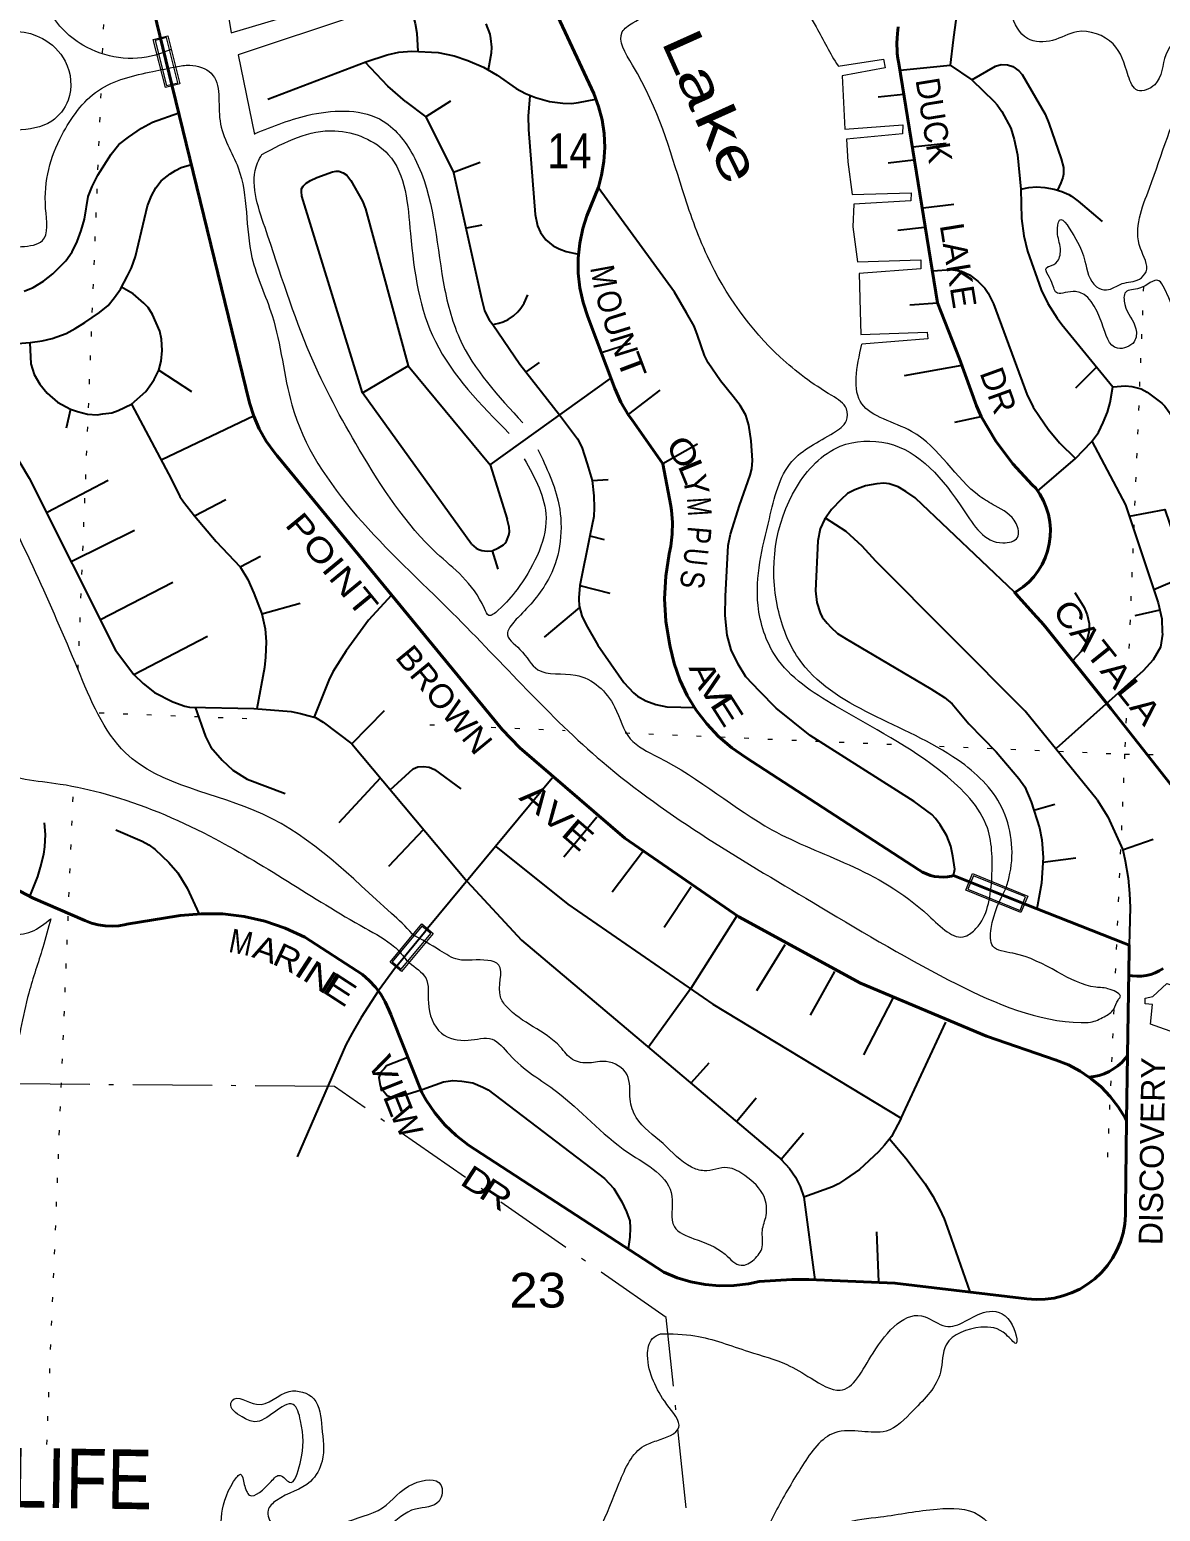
# Model space of a CAD drawing. Header units: feet. Extents: x -820980 to -751810, y -353855 to -168743.
# Drawn here: x -790833 to -785138, y -189995 to -182533 of the extents above; entities that cross this region are included whole.
import ezdxf
from ezdxf.enums import TextEntityAlignment as Align

# ---------------------------------------------------------------- set-up
doc = ezdxf.new("R2010")
doc.units = ezdxf.units.FT
doc.header["$LTSCALE"] = 80
doc.linetypes.add('DOT_DASHED', pattern=[7.7, 5, -1.2, 0.3, -1.2])
doc.linetypes.add('DOTTED', pattern=[1.5, 0.3, -1.2])
for name, color, linetype, lineweight in [('26', 7, 'Continuous', 40), ('29', 7, 'Continuous', 25), ('31', 7, 'Continuous', 13), ('39', 7, 'Continuous', 13), ('44', 7, 'DOT_DASHED', 13), ('61', 7, 'Continuous', 13), ('7', 7, 'DOTTED', 13)]:
    doc.layers.add(name, color=color, linetype=linetype, lineweight=lineweight)
doc.layers.add('27', color=7, linetype='Continuous')
doc.layers.add('41', color=7, linetype='Continuous')

msp = doc.modelspace()

# ---------------------------------------------------------------- linework, layer by layer
at = {"layer": '26'}
for p, q in [((-785307.4, -188026.14), (-785302.54, -187696.91)), ((-785306.19, -188028.39), (-785307.4, -188026.14))]:
    msp.add_line(p, q, dxfattribs=at)
for points in [[(-785818.93, -186936.21), (-786179.56, -186793.17), (-786189.19, -186795.64), (-786210.41, -186799.39), (-786231.91, -186800.9), (-786253.44, -186800.16), (-786274.78, -186797.17), (-786295.69, -186791.96), (-786315.94, -186784.6), (-786335.31, -186775.16), (-786353.59, -186763.75), (-787224.98, -186198.78), (-787296.56, -186149.34), (-787362.58, -186092.7), (-787422.32, -186029.46), (-787475.12, -185960.33), (-787520.41, -185886.06), (-787557.68, -185807.46), (-787586.54, -185725.39), (-787606.66, -185640.76), (-787609.47, -185624.47), (-787627.83, -185512.28), (-787634.37, -185398.79), (-787629.01, -185285.23), (-787611.8, -185172.86), (-787603.14, -185134.55), (-787595.71, -185074.52), (-787594.6, -185014.05), (-787599.81, -184953.79), (-787603.57, -184930.37), (-787643.04, -184719.8), (-787799.74, -184497.14), (-787815.78, -184474.1), (-787854.4, -184409.13), (-787886.02, -184340.48), (-788021.88, -183979.57), (-788045.42, -183907.83), (-788061.33, -183834.03), (-788069.44, -183758.97), (-788069.66, -183683.47), (-788061.98, -183608.36), (-788046.5, -183534.46), (-788026.46, -183470.85), (-787967.88, -183326.07), (-787951.7, -183266.19), (-787940.17, -183197.02), (-787935.93, -183127.02), (-787939.03, -183056.96), (-787949.44, -182987.61), (-787967.03, -182919.73), (-787991.63, -182854.06), (-788534.83, -181689.21)], [(-790114.18, -182817.43), (-790332.94, -181919.98)], [(-784973.33, -186475.69), (-785387.56, -185951.3), (-785718.5, -185539.41), (-785738.51, -185514.51), (-785761.24, -185489.41), (-785852.08, -185389.11), (-785871.24, -185367.95), (-785849.72, -185354.23), (-785828.94, -185339.82), (-785800.82, -185315.6), (-785775.39, -185288.57), (-785752.93, -185259.03), (-785733.68, -185227.31), (-785717.85, -185193.74), (-785705.61, -185158.71), (-785697.1, -185122.59), (-785692.41, -185085.78), (-785691.6, -185048.68), (-785694.67, -185011.69), (-785701.59, -184975.23), (-785712.29, -184939.7), (-785726.63, -184905.48), (-785744.48, -184872.94), (-785765.63, -184842.45), (-785783.55, -184825.25), (-785880.73, -184719.79), (-785966.35, -184604.76), (-786039.47, -184481.41), (-786063.17, -184428.2), (-786148.63, -184191.49), (-786260.5, -183909.5), (-786455.67, -182703.59), (-786459.76, -182678.36), (-786462.67, -182653.59), (-786464.13, -182641.16), (-786464.59, -182603.47), (-786464.47, -182601.98), (-786462.49, -182576.34), (-786460.99, -182551.98), (-786458.93, -182518.53)], [(-785497.99, -187807.45), (-785542.21, -187777.69), (-785600.75, -187746.62), (-785662.23, -187721.84), (-786012.77, -187601.08), (-786648.62, -187335.22), (-787260.97, -187000.62), (-787834.99, -186603.84), (-788364.39, -186149.24), (-788452.92, -186057.17), (-789585.74, -184679.5), (-789599.88, -184662.39), (-789640.98, -184605.07), (-789675.86, -184543.76), (-789704.14, -184479.14), (-789725.51, -184411.93), (-790114.18, -182817.43)], [(-785307.4, -188026.14), (-785313.92, -188468.1), (-785313.57, -188502.37), (-785317.29, -188548.07), (-785325.77, -188593.12), (-785338.91, -188637.04), (-785356.57, -188679.34), (-785378.56, -188719.57), (-785404.63, -188757.28), (-785434.5, -188792.06), (-785467.84, -188823.52), (-785504.28, -188851.33), (-785543.44, -188875.17), (-785584.87, -188894.79), (-785628.13, -188909.98), (-785672.73, -188920.56), (-785718.2, -188926.42), (-785764.03, -188927.49), (-785809.72, -188923.77), (-786474.28, -188844.97), (-786907.68, -188827.31), (-786993.03, -188826.25), (-787159.07, -188837.36), (-787212.89, -188849.09), (-787285.18, -188858.01), (-787358, -188859.32), (-787430.57, -188853.01), (-787502.07, -188839.16), (-787571.74, -188817.9), (-787638.8, -188789.48), (-788622.49, -188149.73), (-788684.5, -188101.96), (-788741.17, -188047.97), (-788791.89, -187988.35), (-788836.11, -187923.76), (-788858.17, -187885.05), (-789003.65, -187518.36), (-789013.74, -187492.93), (-789022.92, -187468.36), (-789041.31, -187428.82), (-789064.43, -187390.27), (-789091.45, -187354.35), (-789122.07, -187321.46), (-789155.96, -187291.94), (-789447.1, -187102.64), (-789545.11, -187057.45), (-789647.31, -187022.75), (-789752.58, -186998.93), (-789859.76, -186986.24), (-789967.68, -186984.83), (-790075.16, -186994.7), (-790084.31, -186996.07), (-790342.89, -187038.45), (-790348.13, -187039.65), (-790382.68, -187045.39), (-790417.64, -187047.49), (-790452.62, -187045.93), (-790487.25, -187040.71), (-790521.15, -187031.91), (-790553.94, -187019.61), (-790815.19, -186906.39), (-791337.44, -186633.2)], [(-785302.54, -187696.91), (-785294.75, -187168.7), (-785294.39, -187144.26), (-785320.79, -187133.78), (-785818.93, -186936.21)], [(-785291.09, -187296.3), (-785279.55, -187298.17), (-785256.1, -187300.09), (-785232.59, -187299.55), (-785209.25, -187296.56), (-785186.36, -187291.14), (-785164.16, -187283.36), (-785142.9, -187273.3), (-785122.8, -187261.07)], [(-785497.99, -187807.45), (-785472.09, -187804.64), (-785470.9, -187804.51), (-785445.15, -187798.96), (-785420.12, -187790.74), (-785396.09, -187779.95), (-785373.31, -187766.71), (-785352.05, -187751.16), (-785332.52, -187733.48), (-785314.96, -187713.85), (-785302.54, -187696.91), (-785301.53, -187695.53)], [(-785307.4, -188026.14), (-785314.31, -188013.29), (-785349.48, -187957.11), (-785390.33, -187904.91), (-785436.41, -187857.27), (-785487.22, -187814.7), (-785497.99, -187807.45)]]:
    msp.add_lwpolyline(points, dxfattribs=at)
at = {"layer": '29'}
for p, q in [((-789632.55, -182882.72), (-789139.85, -182696.02)), ((-786558.74, -182871.76), (-786431.85, -182857.49)), ((-788712.96, -182893.82), (-788836.43, -182971.6)), ((-786216.07, -183106.25), (-786384.31, -183124.58)), ((-788564.27, -183202.42), (-788698.4, -183252.58)), ((-786509.02, -183203.69), (-786380.79, -183189.15)), ((-789156.17, -184361.96), (-789461.06, -183372.48)), ((-786177.76, -183413.37), (-786332.83, -183431.81)), ((-785541.7, -183404.96), (-785431.42, -183498.56)), ((-788555.76, -183517.65), (-788631.89, -183533.66)), ((-786459.6, -183543.66), (-786325.63, -183527.25)), ((-786288.52, -183747.43), (-786286.38, -183747.33)), ((-786398.99, -183918.78), (-786260.5, -183909.5)), ((-787806.94, -184113.84), (-787952.27, -184161.45)), ((-788266.07, -184210.01), (-788330.22, -184255.1)), ((-790181.97, -184248.53), (-790017.66, -184355.1)), ((-789156.17, -184361.96), (-788926.04, -184225.89)), ((-788513.02, -184724.69), (-787907.97, -184289.13)), ((-786427, -184275.4), (-786136.09, -184222.85)), ((-785460.69, -184234.01), (-785565.63, -184338.61)), ((-788606.41, -185124.55), (-789156.17, -184361.96)), ((-787659.15, -184348.91), (-787816.38, -184469.66)), ((-790626.9, -184444.19), (-790649.39, -184540.17)), ((-790319.54, -184418.39), (-790118.49, -184797.85)), ((-790170.32, -184700.03), (-789702.66, -184476.45)), ((-786172.75, -184510.53), (-786039.47, -184481.41)), ((-787468.51, -184619.84), (-787643.04, -184719.8)), ((-790745.12, -184962.37), (-790437.75, -184801.11)), ((-787999.09, -184803.12), (-787919.18, -184797.76)), ((-790002.5, -184980.65), (-789845.39, -184899)), ((-790620.45, -185209.63), (-790305.25, -185054.44)), ((-788011.22, -185082.34), (-787938.67, -185100.88)), ((-789772.51, -185238.66), (-789669.34, -185184.91)), ((-788503.46, -185157.39), (-788474.6, -185249.38)), ((-790478.95, -185504.59), (-790112.12, -185316.07)), ((-788062.36, -185332.93), (-787910.74, -185371.61)), ((-789662.89, -185475.17), (-789469.45, -185421.42)), ((-788063.72, -185442.93), (-788240.5, -185592.4)), ((-785140.64, -185456.21), (-785265.48, -185485.08)), ((-790307.72, -185780.49), (-789937.72, -185587.72)), ((-785224.06, -185762.48), (-785662.56, -186152.3)), ((-789210.44, -186129.88), (-789045.92, -185961.99)), ((-789066.45, -186301.69), (-789275.99, -186526.58)), ((-788201.54, -186302.67), (-788828.81, -187058.89)), ((-785669.02, -186435.55), (-785775.05, -186465.87)), ((-787976.65, -186499.64), (-788141.8, -186700.98)), ((-788848.91, -186561.26), (-789024.51, -186748.04)), ((-787746.66, -186675.95), (-787899.38, -186877.29)), ((-785173.49, -186611.51), (-785328.66, -186664.73)), ((-785562.71, -186705.26), (-785729.57, -186727.71)), ((-787501.63, -186850.11), (-787636.9, -187054.38)), ((-788989.48, -187255.24), (-788828.81, -187058.89)), ((-788355.09, -187117.86), (-787042.89, -188226.38)), ((-787028.75, -187142.52), (-787171.7, -187373.66)), ((-786779.42, -187275.83), (-786900.87, -187496.21)), ((-786485.28, -187410.44), (-786632.19, -187696.18)), ((-787391.85, -187440.38), (-786443.98, -188015.22)), ((-786443.98, -188015.22), (-786218.67, -187531.34)), ((-787411.62, -187737.16), (-787500.56, -187835.93)), ((-787173.22, -187913.32), (-787270.57, -188031.59)), ((-786934.81, -188089.49), (-787047.03, -188222.95)), ((-786933.83, -188412.36), (-786878.31, -188828.21)), ((-786567.92, -188586.52), (-786558.04, -188838.96))]:
    msp.add_line(p, q, dxfattribs=at)
for points in [[(-786440.07, -181493.3), (-786362, -181691.83), (-786266.45, -181900.22), (-786237.78, -181976.69), (-786205.29, -182089.49), (-786191.92, -182150.67), (-786178.54, -182246.26), (-786165.16, -182427.89), (-786166.12, -182472.81), (-786180.45, -182584.66), (-786197.17, -182712.56)], [(-788949.23, -182330.6), (-788909.36, -182435.54), (-788890.25, -182502.45), (-788882.6, -182550.25), (-788876.79, -182643.35)], [(-788534.69, -182503.15), (-788515.69, -182555.98), (-788511.87, -182577.01), (-788506.14, -182620.99), (-788508.05, -182651.58), (-788523.66, -182735.5)], [(-789139.85, -182696.02), (-789031.66, -182659.22), (-788972.42, -182645.84), (-788907.45, -182642.02), (-788775.59, -182647.75), (-788695.33, -182664.96), (-788626.53, -182687.9), (-788546.27, -182722.31), (-788477.47, -182762.46), (-788381.92, -182829.38), (-788336.06, -182854.23), (-788284.46, -182875.26), (-788213.76, -182894.38), (-788146.87, -182903.94), (-788102.92, -182905.85), (-788068.52, -182900.11), (-787980.62, -182882.91)], [(-788939.74, -182894.47), (-789028.3, -182818.37), (-789143.57, -182697.28)], [(-786448.28, -182736.57), (-786197.17, -182712.56), (-786087.81, -182785.59)], [(-786087.81, -182785.59), (-785968.33, -182716.57), (-785939.66, -182708.93), (-785907.18, -182710.84), (-785880.42, -182718.49), (-785849.85, -182741.43), (-785834.56, -182758.64), (-785717.99, -182959.38), (-785698.88, -183003.35), (-785637.73, -183183.06), (-785626.26, -183227.04), (-785624.83, -183242.8), (-785626.26, -183261.45), (-785629.61, -183278.17), (-785639.64, -183305.42), (-785656.58, -183341.19)], [(-786087.81, -182785.59), (-785975.5, -182895.81), (-785959.26, -182912.06), (-785936.33, -182944.57), (-785891.42, -183029.64), (-785873.26, -183086.04), (-785857.02, -183163.47), (-785840.94, -183335.88), (-785837.91, -183484.66), (-785825.49, -183571.65), (-785807.33, -183649.07), (-785738.54, -183844.08), (-785704.14, -183912.92), (-785658.28, -183985.56), (-785633.43, -184018.07), (-785376.88, -184331.04)], [(-788313.34, -182867.45), (-788322.19, -182966.54), (-788320.28, -183035.36), (-788285.88, -183463.61), (-788274.42, -183520.97), (-788259.13, -183555.38), (-788232.38, -183591.71), (-788196.07, -183622.3), (-788165.49, -183637.59), (-788131.09, -183650.98), (-788067.71, -183664.43)], [(-790860.44, -183850.26), (-790814.57, -183831.14), (-790762.98, -183800.56), (-790715.2, -183762.32), (-790650.23, -183697.32), (-790617.74, -183651.43), (-790592.9, -183599.81), (-790573.79, -183544.37), (-790556.59, -183487.01), (-790537.48, -183374.21), (-790518.37, -183322.59), (-790489.7, -183265.24), (-790422.82, -183160.09), (-790382.69, -183112.29), (-790334.91, -183074.06), (-790269.94, -183030.08), (-790214.52, -182999.49), (-790081.22, -182952.64)], [(-788939.74, -182894.47), (-788836.43, -182971.6), (-788698.4, -183252.58), (-788556.34, -183887.33)], [(-791175.98, -184146.91), (-791063.96, -184126.52), (-790830.82, -184109.32), (-790769.67, -184099.76), (-790719.98, -184088.28), (-790649.27, -184063.43), (-790602.93, -184038.1), (-790555.15, -184008.47), (-790481.11, -183958.28), (-790437.15, -183921.95), (-790405.14, -183882.28), (-790375.52, -183839.27), (-790339.69, -183772.83), (-790320.1, -183732.21), (-790299.56, -183675.33), (-790238.41, -183421.05), (-790219.77, -183369.91), (-790196.37, -183329.28), (-790170.09, -183295.34), (-790125.66, -183258.55), (-790097.47, -183241.81), (-790070.24, -183227.96), (-790017.89, -183212.44)], [(-789461.06, -183372.48), (-789463.03, -183348.91), (-789463.03, -183334.57), (-789455.87, -183320.71), (-789440.1, -183305.89), (-789417.65, -183292.03), (-789386.59, -183278.17), (-789306.81, -183249.97), (-789289.13, -183245.67), (-789275.75, -183246.63), (-789253.3, -183253.79), (-789235.62, -183265.74), (-789215.08, -183292.03), (-789156.32, -183397.66), (-789141.88, -183435.31)], [(-785840.94, -183335.88), (-785799.69, -183328.84), (-785761.94, -183324.54), (-785719.42, -183327.88), (-785672.12, -183336.01), (-785633.43, -183348.91), (-785599.51, -183362.78), (-785585.66, -183371.85), (-785551.73, -183397.19), (-785431.42, -183498.56)], [(-787289.37, -184380.8), (-787352.36, -184301.96), (-787415.42, -184210.19), (-787434.53, -184173.87), (-787468.93, -184072.54), (-787486.13, -184026.66), (-787524.35, -183959.74), (-787585.5, -183854.59), (-787968.61, -183328.78)], [(-789141.88, -183435.31), (-788926.04, -184225.89), (-788513.02, -184724.69), (-788427.67, -184997.49)], [(-786282.8, -183748.56), (-786192.4, -183741.8), (-786138.89, -183749.45), (-786098.76, -183768.57), (-786056.72, -183799.16), (-786022.32, -183835.48), (-786005.12, -183860.33), (-785978.36, -183913.87), (-785810.2, -184368.88), (-785777.71, -184433.89), (-785747.14, -184481.68), (-785703.18, -184544.77), (-785645.85, -184613.6), (-785565.59, -184691.99)], [(-790831.09, -184110.93), (-790826.52, -184215.89), (-790809.32, -184269.43), (-790780.65, -184319.13), (-790744.34, -184363.11), (-790692.75, -184408.99), (-790626.9, -184444.19), (-790591.46, -184456.79), (-790541.78, -184470.17), (-790492.09, -184472.08), (-790463.43, -184468.26), (-790419.47, -184462.52), (-790386.99, -184451.05), (-790319.54, -184418.39), (-790247.49, -184355.46), (-790218.82, -184315.31), (-790205.44, -184294.28), (-790181.97, -184248.53), (-790171.05, -184202.51), (-790165.31, -184148.98), (-790169.14, -184091.62), (-790176.78, -184051.48), (-790213.09, -183967.35), (-790236.02, -183932.94), (-790257.04, -183910), (-790310.55, -183864.11), (-790369.79, -183829.7)], [(-791313.62, -183859.53), (-790965.98, -184572.3), (-790835.7, -184792.62), (-790400.47, -185657.56)], [(-788556.34, -183887.33), (-788541.46, -183946.84), (-788533.82, -183965.96), (-788518.53, -183994.63), (-788499.26, -184018.38)], [(-788499.26, -184018.38), (-788468.85, -184011.84), (-788447.82, -184005.15), (-788422.03, -183992.72), (-788396.23, -183974.56), (-788374.25, -183954.49), (-788358.96, -183935.37), (-788342.72, -183910.51), (-788324.15, -183869.23)], [(-788499.26, -184018.38), (-788363.26, -184217.28), (-788163.89, -184473.36)], [(-785755.72, -184856.73), (-785565.59, -184691.99), (-785484.37, -184608.82), (-785449.98, -184561.02), (-785425.13, -184511.32), (-785404.11, -184459.7), (-785390.74, -184409.99), (-785376.88, -184331.04)], [(-785376.88, -184331.04), (-785313.34, -184326.82), (-785280.85, -184330.65), (-785234.99, -184342.12), (-785204.41, -184359.33), (-785129.89, -184414.77), (-785114.6, -184430.06), (-785093.58, -184458.74), (-785065.18, -184509.89)], [(-786179.56, -186793.17), (-786173.12, -186760.06), (-786182.83, -186695.59), (-786193.34, -186644.92), (-786213.4, -186592.35), (-786246.85, -186537.86), (-786269.78, -186505.36), (-786288.89, -186486.24), (-786377.75, -186420.28), (-786901.36, -186087.62), (-787073.35, -185949.97), (-787157.44, -185863.94), (-787225.28, -185792.24), (-787264.45, -185728.2), (-787298.85, -185655.54), (-787318.92, -185581.94), (-787329.42, -185483.48), (-787327.52, -185385.97), (-787314.14, -185131.7), (-787302.67, -185074.34), (-787256.8, -184929.04), (-787203.3, -184776.1), (-787195.66, -184745.51), (-787191.84, -184703.45), (-787199.47, -184604.03), (-787209.99, -184524.69), (-787226.23, -184474.03), (-787253.94, -184425.27), (-787289.37, -184380.8)], [(-788163.89, -184473.36), (-788073.74, -184593.52), (-788051.76, -184636.53), (-788024.05, -184719.7), (-787999.09, -184803.12), (-787990.61, -184881.25), (-787989.65, -184941.47), (-787990.61, -184984.49), (-788011.22, -185082.34), (-788062.36, -185332.93), (-788067.05, -185393.62), (-788066.09, -185400.31), (-788064.18, -185434.72), (-788050.81, -185484.43), (-788029.78, -185530.31), (-787970.54, -185633.56), (-787840.6, -185820.92), (-787790.91, -185872.53), (-787771.8, -185889.74), (-787729.76, -185912.69), (-787678.16, -185931.8), (-787622.75, -185943.28), (-787483.15, -185947.16)], [(-785482.12, -184605.69), (-785312.63, -184925.85), (-785149.57, -185419.31)], [(-790118.49, -184797.85), (-790076.45, -184884.07), (-790058.3, -184911.8), (-790002.5, -184980.65), (-789893.96, -185110.63), (-789772.51, -185238.66), (-789734.39, -185302.76), (-789702.86, -185370.64), (-789662.89, -185475.17), (-789646.48, -185551.3), (-789641.71, -185615.35), (-789644.57, -185692.78), (-789649.35, -185745.36), (-789687.8, -185953.07)], [(-786372.21, -184891.12), (-786418.84, -184859.27), (-786458.02, -184835.38), (-786502.93, -184821.04), (-786529.68, -184817.21), (-786565.03, -184820.08), (-786623.32, -184830.6), (-786676.83, -184849.71), (-786714.09, -184869.79), (-786745.62, -184899.42), (-786794.35, -184950.09), (-786828.75, -184999.8), (-786850.73, -185046.63), (-786863.14, -185106.86), (-786874.61, -185359.22), (-786867.92, -185417.53), (-786851.68, -185470.11), (-786840.22, -185491.14), (-786816.33, -185522.68), (-786798.18, -185542.76), (-786763.77, -185573.35), (-786720.78, -185601.07), (-786293.67, -185852.48), (-786224.88, -185896.45), (-786186.65, -185928.95), (-786102.57, -186028.37), (-785964.98, -186169.85), (-785850.32, -186303.67), (-785820.71, -186346.68), (-785789.17, -186422.21), (-785747.13, -186552.21), (-785734.71, -186612.43), (-785728.02, -186701.34), (-785735.66, -186831.34), (-785759.03, -186959.97)], [(-786372.21, -184891.12), (-786371.95, -184891.28), (-785874.71, -185364.11)], [(-785293.55, -184983.58), (-785114.66, -184949.54), (-785002.53, -185277.83), (-785033.3, -185294.76), (-785171.06, -185354.28)], [(-788606.41, -185124.55), (-788595.91, -185135.04), (-788583.49, -185144.6), (-788571.07, -185151.29), (-788555.31, -185155.59), (-788528.07, -185159.89), (-788503.71, -185157.5), (-788470.75, -185142.68), (-788446.38, -185126.91), (-788438.26, -185118.79), (-788431.57, -185108.27), (-788419.63, -185079.12), (-788416.28, -185061.43), (-788417.71, -185038.97), (-788427.67, -184997.49)], [(-786639.25, -185133.66), (-786720.78, -185060.02), (-786824.07, -184993.04)], [(-785456.03, -186412.11), (-785817.96, -185964.99), (-786570.8, -185209.66), (-786639.25, -185133.66)], [(-789009.47, -185380.57), (-789125.74, -185506.37), (-789238.49, -185661.23), (-789305.37, -185766.38), (-789326.39, -185808.44), (-789400.37, -185993.47)], [(-785568.67, -185368.09), (-785521.64, -185443.34), (-785506.35, -185479.67), (-785496.79, -185523.64), (-785498.7, -185567.61), (-785508.26, -185609.67), (-785519.72, -185636.44), (-785536.92, -185665.12), (-785579.86, -185711.97)], [(-785149.57, -185419.31), (-785129.88, -185500.7), (-785127.97, -185567.61), (-785127.63, -185577.5), (-785137.18, -185642.51), (-785154.73, -185674.68), (-785173.84, -185707.18), (-785224.06, -185762.48)], [(-790400.47, -185657.56), (-790307.72, -185780.49), (-790260.87, -185825.66), (-790203.54, -185871.54), (-790111.81, -185917.43), (-790050.66, -185940.37), (-790027.73, -185944.19), (-789702.86, -185951.84), (-789515.58, -185967.13), (-789467.81, -185976.69), (-789431.5, -185986.25), (-789393.28, -185997.72), (-789355.06, -186020.67), (-789210.44, -186129.88)], [(-789998.56, -185944.88), (-789947.46, -186093.32), (-789920.71, -186146.85), (-789863.38, -186211.85), (-789809.87, -186261.56), (-789737.26, -186307.44), (-789545.75, -186379.3)], [(-789210.44, -186129.88), (-788629.84, -186822.67), (-788355.09, -187117.86)], [(-789016.84, -186360.89), (-788901.2, -186254.85), (-788878.26, -186245.29), (-788849.6, -186243.38), (-788820.93, -186247.2), (-788794.18, -186258.68), (-788660.41, -186356.18)], [(-785456.03, -186412.11), (-785401.78, -186497.86), (-785327.29, -186663.92), (-785315.25, -186718.53), (-785299.96, -186806.48), (-785292.32, -186882.95), (-785290.4, -186953.69), (-785294.39, -187144.26)], [(-790831.35, -186897.94), (-790792.13, -186796.85), (-790778.75, -186750.97), (-790761.55, -186685.96), (-790755.82, -186647.73), (-790752, -186586.55), (-790758.01, -186527.61)], [(-790397.98, -186563.08), (-790265.65, -186620), (-790232.21, -186638.17), (-790199.72, -186661.11), (-790131.88, -186727.07), (-790086.97, -186779.65), (-790040.15, -186857.07), (-789980.37, -186984.66)], [(-788484.04, -186646.44), (-788121.52, -186937.38), (-787391.85, -187440.38)], [(-787271.64, -186996.31), (-787502.36, -187361.81), (-787716.58, -187656.4)], [(-788989.48, -187255.24), (-789077.01, -187375.18), (-789163.01, -187507.1), (-789208.87, -187587.4), (-789239.45, -187644.75), (-789485.97, -188208.75)], [(-788928.19, -187708.57), (-789034.97, -187751.83), (-789047.4, -187766.17), (-789062.68, -187781.46), (-789073.19, -187809.18), (-789066.51, -187852.2), (-789054.08, -187874.19), (-789032.11, -187900), (-789014.91, -187907.64), (-789000.57, -187908.6), (-788957.58, -187901.91), (-788855.34, -187870.36), (-788748.32, -187832.13), (-788701.51, -187825.44), (-788656.6, -187828.3), (-788600.22, -187836.91), (-788549.58, -187858.89), (-788523.78, -187871.32), (-787938.06, -188317.73), (-787890.29, -188369.35), (-787850.16, -188436.27), (-787827.23, -188485.98), (-787810.03, -188531.86), (-787808.12, -188566.27), (-787810.03, -188614.07), (-787818.86, -188672.38)], [(-786443.98, -188015.22), (-786492.39, -188106.47), (-786526.79, -188150.44), (-786557.37, -188184.85), (-786652.92, -188272.8), (-786723.62, -188322.51), (-786758.02, -188345.45), (-786788.6, -188360.74), (-786933.83, -188412.36)], [(-786502.29, -188119.13), (-786419.78, -188215.44), (-786322.32, -188345.44), (-786284.1, -188406.62), (-786249.7, -188471.62), (-786226.77, -188521.33), (-786203.84, -188586.34), (-786096.92, -188889.72)], [(-787047.03, -188222.95), (-787005.5, -188268.02), (-786974.92, -188311.99), (-786951.99, -188357.87), (-786933.83, -188412.36)]]:
    msp.add_lwpolyline(points, dxfattribs=at)
at = {"layer": '31'}
for p, q in [((-789017.57, -187228.45), (-788858, -187036)), ((-788858, -187036), (-788800.27, -187083.87))]:
    msp.add_line(p, q, dxfattribs=at)
msp.add_lwpolyline([(-788856.94, -187047.25), (-789006.31, -187227.39), (-788960.89, -187265.05), (-788811.52, -187084.92)], close=True, dxfattribs=at)
msp.add_lwpolyline([(-788800.27, -187083.87), (-788959.84, -187276.32), (-789017.57, -187228.45)], dxfattribs=at)
at = {"layer": '39'}
for points in [[(-790022.51, -181720.73), (-789910.77, -182083.65), (-789380.55, -181902.3), (-789340.06, -182000.45), (-789874.27, -182200.48), (-789818.31, -182548.53), (-789201.14, -182363.97), (-789178.39, -182404.93), (-789180.82, -182460.91), (-789781.81, -182660.5), (-789699.57, -183061.27)], [(-786759.79, -182717.15), (-786531.46, -182681.63), (-786523.84, -182726.21), (-786740.39, -182765.15), (-786727.59, -183034.33), (-786435.53, -183013.32), (-786436.24, -183057.22), (-786718.49, -183084), (-786711.19, -183198.39), (-786689.29, -183363.9), (-786392.21, -183355.07), (-786394.88, -183395.54), (-786681.99, -183412.58), (-786686.86, -183526.98), (-786662.48, -183702.91), (-786344.72, -183692.96), (-786344.38, -183737.24), (-786655.23, -183760.63), (-786649.76, -183950.92), (-786646.14, -184067.78), (-786312.26, -184056.43), (-786309.54, -184090.74), (-786641.85, -184117.21)], [(-784822.18, -188848.64), (-784520.31, -188568.42), (-784870.8, -188540.9), (-784890.4, -188528.07), (-784909.17, -188493.14), (-784919.91, -188458.52), (-784918.47, -188420.34), (-784919, -187637.51), (-785186.52, -187540.72), (-785176.78, -187442.49), (-785214.82, -187439.02), (-785213.76, -187410.89), (-785175.26, -187402.3), (-785104.48, -187336.59), (-784342.69, -187604.94), (-784327.46, -187611.89)]]:
    msp.add_lwpolyline(points, dxfattribs=at)
for points in [[(-788182.69, -173375.84), (-788145.54, -173465.52), (-788044.71, -173720.93), (-788102.23, -174179.55), (-788048.82, -174626.33), (-787960.76, -174953.7), (-787971.44, -175289.35), (-787930.32, -176486.27), (-787927.68, -176788.23), (-787893.56, -176948.51), (-787869.37, -177158.73), (-787950.87, -177242.14), (-788076.17, -177209.16), (-788152.44, -176994.94), (-788244.86, -176729.79), (-788368.72, -176658.63), (-788503.31, -176711.83), (-788609.79, -176818.43), (-788659.03, -177058.03), (-788683.87, -177449.48), (-788739.85, -178026.9), (-788668.81, -178273.12), (-788563, -178343.58), (-788444.54, -178291.78), (-788357.6, -178277), (-788264.6, -178208.12), (-788248.04, -178035.69), (-788235.67, -177814.8), (-788207.57, -177709.23), (-788070.03, -177684.31), (-788026.94, -177766.46), (-788014.68, -178026.52), (-788019.07, -178302.05), (-788121.96, -178473.18), (-788106.34, -178803.81), (-787935.29, -178955.25), (-787740.53, -178904.36), (-787672.42, -178750.01), (-787683.15, -178608.73), (-787656.04, -178529.28), (-787561.31, -178520.83), (-787500.01, -178599.65), (-787480.1, -178870.07), (-787486.26, -179032.84), (-787384.08, -179358.73), (-787361.36, -179820.43), (-787468.89, -180114.14), (-787397.99, -180257.73), (-787241.86, -180485.07), (-787313.03, -180826.46), (-787416.92, -181130.37), (-787321.89, -181379.52), (-787267.88, -181651.24), (-787202.19, -181985.8), (-786870.84, -182519.71), (-786761.07, -182715.25), (-786759.79, -182717.15)], [(-784327.46, -187611.89), (-784443.67, -187285.45), (-784528.22, -186759), (-784528.32, -186602.03), (-784540.79, -186506.97), (-784599.4, -186410.14), (-784626.31, -186165.62), (-784640.47, -185690.16), (-784702.11, -185567.05), (-784722.18, -185407.3), (-784822.96, -185097.56), (-784849.3, -184784.64), (-784946.87, -184549.47), (-785116.77, -183836.62), (-785145.42, -183797.29), (-785243.29, -183835.8), (-785312.33, -183855.29), (-785316.69, -183917.5), (-785261.07, -184040.38), (-785269.52, -184104.45), (-785353.13, -184137.47), (-785432.66, -184009.65), (-785565.29, -183851.63), (-785617.75, -183857.67), (-785656.01, -183860.22), (-785684.12, -183806.82), (-785705.23, -183727.53), (-785699.14, -183725.75), (-785655.95, -183699.24), (-785641.48, -183635.4), (-785656.42, -183552.32), (-785646.12, -183492.34), (-785563.36, -183588.08), (-785517.32, -183698.51), (-785459.92, -183827.49), (-785408.3, -183843.56), (-785330.79, -183812.32), (-785243.55, -183789.5), (-785210.01, -183752.55), (-785237.7, -183634.77), (-785192.05, -183330.65), (-784994.69, -182839.14), (-784782.05, -182475.01), (-784817.81, -182145.62), (-785046.58, -182086.54), (-785120.08, -182117.94), (-785070.29, -182182.23), (-785034.2, -182290.27), (-785024.8, -182520.04), (-785110.43, -182659.63), (-785166.35, -182810.43), (-785251.82, -182839.35), (-785299.23, -182765.09), (-785375.54, -182605.2), (-785558.03, -182543.87), (-785680.2, -182587.48), (-785806.42, -182578.62), (-785892.05, -182452.58), (-786129.88, -181676.76), (-786208.33, -181148.52), (-786406.38, -180595.58), (-786525.96, -180198.58), (-786724.72, -178283.24), (-786635.32, -176928.33), (-786664.05, -176466.39), (-786809.9, -175861.12), (-786838.98, -175195.92), (-786768.7, -174134.08), (-786765.34, -173939.01), (-786666.37, -173454.98)], [(-785986.79, -186818.51), (-786008.94, -186553.32), (-786227.65, -186281.32), (-786775.13, -185938.36), (-787075.06, -185689.4), (-787163.78, -185432.44), (-787107.1, -184995.92), (-786993.78, -184708.47), (-786783.41, -184563.59), (-786718.8, -184501.68), (-786718.6, -184443.32), (-786792.39, -184376.1), (-787052.25, -184183.01), (-787418.69, -183673.93), (-787544.63, -183339.07), (-787796.1, -182711.64), (-787848.04, -182544.63), (-787794.07, -182498.4), (-787714.73, -182418.94), (-787741.06, -182371.64), (-787822.29, -182394.69), (-787896.65, -182395.86), (-787937.67, -182311.79), (-788083.34, -182020.45), (-788457.46, -181024.07), (-788773.18, -179492.63), (-788788.02, -178769.63), (-788962.49, -178442.97), (-789229.39, -177957.82), (-789060.61, -178062.9)], [(-790117.54, -182631.86), (-790198.71, -182661.8), (-790564.41, -182611.56), (-790739.95, -182419.69), (-790819.08, -182068.52), (-790862.93, -182006.46), (-790967.08, -181998.45), (-791299.27, -182017.91), (-791799.85, -181922.25), (-792164.12, -181674.86), (-792370.3, -181336.92), (-792473.93, -181155.86), (-792586.26, -181151.56), (-792689.59, -181228.09), (-792710, -181289.69), (-792585, -181330.71), (-792427.47, -181467.55), (-792371.14, -181624.66), (-792415.1, -181777.93), (-792523.12, -181872.39), (-792622.7, -181902.79), (-792739.12, -181900.34), (-792826.97, -181939.23), (-792795.37, -182006.85), (-792597.45, -182084.87), (-792472.1, -182063.51), (-792457.52, -182049.98), (-792319.18, -181950.64), (-792163.13, -181914.36), (-792013.99, -181954.29), (-791722.36, -182104.32), (-791627.03, -182079.81), (-790999.88, -182121.96), (-790913.41, -182225.89), (-790915.81, -182342.51), (-790996.29, -182452.12), (-791177.96, -182475.34), (-791707.05, -182442.99), (-792103.66, -182307.04), (-792283.52, -182388.69), (-792535.51, -182465.57), (-792842.97, -182415.54), (-793001.08, -182347.1), (-793058.16, -182369.06), (-793073.76, -182463.04), (-793089.03, -182601.31), (-793097.07, -182707.66), (-792994.93, -182715.6), (-792882.89, -182621.29), (-792714.84, -182533.15), (-792487.46, -182576.07), (-792237.93, -182511.18), (-792094.15, -182480.47), (-791865.22, -182535.53), (-791317.67, -182610.85), (-790768.02, -182577.59), (-790653.85, -182692.65), (-790639.16, -182888.41), (-790721.49, -182993.92), (-790899.98, -183039.4), (-791360, -183039.88), (-791781.29, -183184.72), (-792009.52, -183270.55), (-792333.41, -183229.96), (-792590.38, -183226.15), (-792699.16, -183234.05), (-792865.44, -183169.32), (-793004.56, -183129.78), (-793049.88, -183212.56), (-793009.14, -183357), (-792947.2, -183472.06), (-792903.98, -183497.87), (-792765.79, -183402.55), (-792531.7, -183320.97), (-792259.96, -183359.56), (-792060.82, -183405.42)], [(-791549.15, -183738.97), (-791359.34, -183659.71), (-790873.95, -183626), (-790768.35, -183595.83), (-790752.17, -183433.45), (-790669.92, -183064.32), (-790486.67, -182839.92), (-790211.85, -182743.8), (-790095.86, -182719.95)], [(-790095.87, -182719.95), (-790025.87, -182712.69), (-789918.92, -182753.02), (-789873.73, -182992.21), (-789782.25, -183229.15), (-789712.94, -183680.56), (-789611.48, -183972.22), (-789512.01, -184422.78), (-788703.91, -185470), (-787948.83, -186219.37), (-786851.53, -186949.66), (-786161.23, -187340.36), (-785535.77, -187533.37), (-785489.48, -187531.12), (-785420.15, -187503.59), (-785372.49, -187465.17), (-785350.69, -187419.72), (-785340.12, -187406.04), (-785390.83, -187365.86), (-785462.74, -187355.06), (-785880.12, -187184.11), (-785981.21, -187148.03), (-785989.9, -187059.16), (-785912.67, -186850.54)], [(-789699.42, -183057.25), (-789410.48, -182959.66), (-789052.19, -182993.51), (-788892.62, -183182.76), (-788749.31, -183802.02), (-788667.68, -184086.88), (-788348.44, -184512.68)], [(-789663.17, -183161.27), (-789295.1, -183042.56), (-789026.41, -183161.53), (-788914.93, -183560.22), (-788788.87, -184104.37), (-788417.41, -184566.35)], [(-788341.56, -184693.7), (-788231.82, -184991.04), (-788378.03, -185351.69), (-788472.4, -185456.74), (-788519.6, -185483.1), (-788542.38, -185448.02), (-788782.93, -185169.14), (-789172.97, -184647.07), (-789418.19, -184172.82), (-789646.99, -183530.15), (-789684.9, -183204.71), (-789663.17, -183161.27)], [(-785912.67, -186850.55), (-785895.02, -186781.06), (-785936.71, -186449.44), (-786156.72, -186211.59), (-786960.88, -185697.8), (-787063.94, -185448.34), (-786970.56, -184838.15), (-786749.81, -184631.29), (-786512.21, -184616.25), (-786129.14, -184950.9), (-785930.54, -185117.49), (-785857.19, -185090.12), (-785864.56, -185019.4), (-785969.69, -184930.85), (-786046.24, -184883.64), (-786391.43, -184556.48), (-786641.31, -184418.11), (-786641.85, -184117.21)], [(-788904.67, -187089.62), (-788906.89, -187086.74), (-789010.23, -186983.63), (-789658.24, -186483.87), (-790349.65, -186175.63), (-790590.75, -185751.85), (-791031.03, -184805.26), (-791136.29, -184614.07)], [(-788273.02, -184647.99), (-788167.05, -184925.1), (-788212.9, -185287.58), (-788360.83, -185481.14), (-788413.33, -185541.51), (-788426.43, -185569.18), (-788363.35, -185654.1), (-788272.8, -185756.18), (-788083.01, -185783.58), (-787886.19, -185944.06), (-787807.87, -186104.03), (-787666.72, -186195.97), (-787094, -186562.04), (-786304.85, -186994.76), (-786119.95, -187098.44), (-786066.27, -187060.25), (-785986.79, -186818.51)], [(-791202.99, -184677.92), (-791248.5, -184819.06), (-791402.19, -185058.67), (-791462.67, -185330.04), (-791434.97, -185606.79), (-791275.66, -186015.37), (-791021.7, -186258.54), (-790678.98, -186332.05), (-790447.89, -186383.17), (-789927.5, -186592.28), (-789143.57, -187057), (-788992.54, -187153.34), (-788973.01, -187170.73)], [(-790726.72, -187010.4), (-790823.58, -187075.11), (-791054.1, -187062.24), (-791300.5, -186938.09), (-791497.79, -186896.32), (-791580.35, -187007.86), (-791646.6, -187166.31), (-791765.19, -187274.46), (-791987.57, -187471.19), (-792054.72, -187547.1), (-792019.3, -187566.57), (-791760.89, -187638.86), (-791245.36, -187710.94), (-790970.56, -187721.48), (-790914.42, -187671.31), (-790878.3, -187566.04), (-790837.29, -187384.48), (-790766.37, -187155.78), (-790726.72, -187010.4)], [(-788973.01, -187170.73), (-788921.13, -187230.54), (-788837.69, -187308.19), (-788824.35, -187433.47), (-788757.84, -187586.95), (-788624.59, -187622.24), (-788503.86, -187616.81), (-788416.4, -187694.62), (-788178.38, -187880.83), (-787816.38, -188188.51), (-787597.7, -188408.19), (-787585.42, -188561.6), (-787487.26, -188621.71), (-787329.52, -188700.2), (-787249.26, -188755.6), (-787183.85, -188725.91), (-787143.31, -188663.07), (-787142.2, -188580.61), (-787123.27, -188504.86), (-787133.74, -188409.88), (-787230.16, -188303.55), (-787317.05, -188264), (-787436.15, -188279.56), (-787499.73, -188261.02), (-787641.9, -188142.88), (-787777.53, -188010.9), (-787808.21, -187919.17), (-787823.63, -187795.82), (-787929.59, -187729.38), (-788014.22, -187736.2), (-788097.93, -187718.9), (-788159.84, -187656.16), (-788431.36, -187452.56), (-788461.63, -187403.1), (-788469.67, -187243.82), (-788603.3, -187218.57), (-788673.5, -187215.88), (-788766.18, -187170.07), (-788904.67, -187089.62)], [(-787657.08, -189099.81), (-787481.65, -189110.93), (-787211.44, -189189.71), (-787019.07, -189255.44), (-786897.14, -189324.51), (-786750.76, -189384.46), (-786585, -189197.62), (-786322.96, -189014.48), (-786220.33, -189062.69), (-786014.7, -188990.08), (-785894.02, -189038.97), (-785866.02, -189148.71), (-785914.58, -189104.59), (-786041.73, -189067.52), (-786215.8, -189155.43), (-786245.12, -189293.16), (-786380.94, -189485.16), (-786519.51, -189590.53), (-786642.09, -189591.87), (-786776.94, -189598.78), (-786939.86, -189763.58), (-787068.72, -189984.03), (-787190.95, -190188.63), (-787350.95, -190329.4), (-787501.71, -190438.32), (-787575.33, -190526.06), (-787551.2, -190631.62), (-787375.17, -190598.13), (-787037.51, -190327.33), (-786729.93, -190055.37), (-786547.88, -190022.1), (-786261.15, -189982.79), (-786051.37, -190012.96), (-785861.79, -190205.37), (-785684.03, -190232.31), (-785034.75, -190379.95), (-784743.28, -190534), (-784566.07, -190681.66), (-784440.72, -190660.3), (-784173.19, -190491.46), (-783972.49, -190442.8), (-783831.76, -190435.41)], [(-790137.61, -190767.93), (-790079.85, -190727.88), (-790105.66, -190666.52), (-790121.05, -190595.5), (-789983.95, -190475.99), (-789866.85, -190194.72), (-789805.42, -189844.91), (-789769.87, -189808.04), (-789751.71, -189859.04), (-789725.61, -189912.37), (-789616.56, -189844.1), (-789571.22, -189813.64), (-789524.29, -189847.64), (-789470.5, -189753.11), (-789468.39, -189537.87), (-789505.46, -189455.95), (-789599.33, -189494.61), (-789699.59, -189543.09), (-789762.94, -189518.52), (-789818.6, -189449.98), (-789812.06, -189436.15), (-789690.23, -189454.9), (-789525.1, -189390.8), (-789401.95, -189427.72), (-789361.21, -189572.16), (-789359.57, -189741.26), (-789417.68, -189843.68), (-789590.04, -189939.7), (-789632.06, -189988.4), (-789604.94, -190067.92), (-789454.92, -190138.07), (-789259.02, -190057.03), (-789055.09, -189976.3), (-788899.86, -189855.48), (-788761.46, -189860.78), (-788770.59, -189942.94), (-788888.6, -189982.69), (-789034.74, -190075.69), (-789132.82, -190172.55), (-789097.14, -190238.31), (-788980.43, -190339.38), (-788701.25, -190446.67), (-788366.72, -190364.92), (-788099.47, -190256.43), (-787863.17, -189850.94), (-787737.61, -189664.58), (-787674.36, -189638.83), (-787563.39, -189572.65), (-787623.24, -189455.65), (-787691.12, -189338.35), (-787720.36, -189208.44), (-787695.1, -189124.89), (-787656.12, -189099.87)]]:
    msp.add_spline(points, degree=3, dxfattribs=at)
at = {"layer": '44'}
msp.add_lwpolyline([(-787397.44, -191202.68), (-787626.25, -189017.91), (-789297.59, -187854.85), (-793188.46, -187824.29)], dxfattribs=at)
at = {"layer": '61'}
for p, q in [((-790137.47, -182563.7), (-790075.93, -182806.01)), ((-790075.93, -182806.01), (-790148.62, -182824.47)), ((-786083.59, -186783.28), (-785805.71, -186896.34)), ((-785805.71, -186896.34), (-785839.63, -186979.7))]:
    msp.add_line(p, q, dxfattribs=at)
for points in [[(-790148.62, -182824.47), (-790210.16, -182582.16), (-790137.47, -182563.7)], [(-785839.63, -186979.7), (-786117.51, -186866.65), (-786083.59, -186783.28)]]:
    msp.add_lwpolyline(points, dxfattribs=at)
for points in [[(-790143.25, -182573.42), (-790200.43, -182587.94), (-790142.83, -182814.74), (-790085.65, -182800.22)], [(-786079.19, -186793.71), (-786107.07, -186862.25), (-785844.02, -186969.26), (-785816.14, -186900.73)]]:
    msp.add_lwpolyline(points, close=True, dxfattribs=at)
at = {"layer": '7'}
for p, q in [((-790465.17, -182650.59), (-790407.76, -181204.96)), ((-790588.52, -185756.55), (-790472.41, -182832.83)), ((-785222.64, -183826.99), (-785298.23, -185694.73)), ((-790481.98, -185973.35), (-789658.21, -186004.93)), ((-788817.6, -186033.13), (-788760.03, -186035.57)), ((-788508.25, -186046.23), (-788135.82, -186062.01)), ((-787833.82, -186074.8), (-786456.48, -186133.13)), ((-790746.23, -189658.52), (-790612.24, -186346.67)), ((-785372.65, -187467.65), (-785408.11, -188300.95))]:
    msp.add_line(p, q, dxfattribs=at)
for points in [[(-785310.62, -186000.9), (-785317.92, -186181.36), (-785368.71, -187374.91)], [(-786249.75, -186141.89), (-785317.92, -186181.36), (-785146.4, -186184.67)]]:
    msp.add_lwpolyline(points, dxfattribs=at)

# ---------------------------------------------------------------- texts
at = {"layer": '27'}
for s, rotation, width, p in [('DUCK', 279.193, 0.95, (-786371.35, -182786.43)), ('LAKE', 279.193, 1.05, (-786249.26, -183517.72)), ('POINT', 309.43, 1.25, (-789551.46, -185027.96)), ('CATALA', 308.781, 1.2, (-785687.32, -185463.49)), ('BROWN', 309.43, 1.05, (-788996.06, -185695.8)), ('AVE', 319.186, 1.3, (-788373.33, -186405.59))]:
    msp.add_text(s, height=120, rotation=rotation, dxfattribs=dict(at, width=width)).set_placement(p)
for s, rotation, width, p in [('M', 280.391, 0.85, (-787999.88, -183787.71)), ('O', 284.338, 0.9, (-787970.08, -183917.96)), ('T', 290.66, 1.3, (-787857.27, -184247.46)), ('O', 301.912, 1.25, (-787592.77, -184691.78)), ('L', 292.337, 1.3, (-787548.76, -184781.21)), ('Y', 281.736, 0.95, (-787534.61, -184837.69)), ('M', 273.596, 0.7, (-787519.53, -184938.6)), ('P', 265.145, 0.8, (-787520.62, -185074.14)), ('U', 263.941, 0.75, (-787536.15, -185181.3)), ('S', 263.066, 0.85, (-787552.92, -185294.96)), ('A', 295.35, 1.25, (-787486.78, -185806.23)), ('V', 299.416, 1.35, (-787432.99, -185894.76)), ('E', 302.559, 1.4, (-787370.22, -185992.81)), ('M', 348.6, 0.85, (-789779.86, -187187.53)), ('A', 341.071, 1.1, (-789662.29, -187221.01)), ('R', 335.013, 1.1, (-789558.56, -187263.07)), ('I', 326.968, 1.4, (-789482.78, -187304.25)), ('N', 326.968, 1.3, (-789402.39, -187354.62)), ('E', 326.968, 1.45, (-789302.82, -187416.83)), ('V', 291.64, 1.2, (-789106.75, -187788.39)), ('I', 291.64, 1.05, (-789066.44, -187873.27)), ('E', 291.64, 1.15, (-789032.43, -187961.02)), ('D', 326.962, 1.3, (-788608.87, -188385.23)), ('R', 326.962, 1.3, (-788514.9, -188449.33))]:
    msp.add_text(s, height=120, rotation=rotation, dxfattribs=dict(at, width=width)).set_placement(p, align=Align.CENTER)
for s, rotation, p in [('U', 287.227, (-787933.99, -184033.18)), ('N', 287.227, (-787896.27, -184137.53)), ('W', 295.666, (-788988.26, -188059.55))]:
    msp.add_text(s, height=120, rotation=rotation, dxfattribs=at).set_placement(p, align=Align.CENTER)
for s, rotation, p in [('DR', 289.851, (-786049.38, -184261.72)), ('DISCOVERY', 89.155, (-785127.24, -188654.71))]:
    msp.add_text(s, height=120, rotation=rotation, dxfattribs=at).set_placement(p)
at = {"layer": '41'}
for s, rotation, width, p in [('L', 294.158, 1.35, (-787612.17, -182685.05)), ('a', 294.158, 1.4, (-787539.36, -182856.28)), ('k', 294.158, 1.5, (-787449.33, -183058.8)), ('e', 296.041, 1.35, (-787362.12, -183239.11))]:
    msp.add_text(s, height=200, rotation=rotation, dxfattribs=dict(at, width=width)).set_placement(p, align=Align.CENTER)
at = {"layer": '44', "width": 0.85}
msp.add_text('OYHUT WILDLIFE', height=300, rotation=359.151, dxfattribs=at).set_placement((-793077.75, -189942.25))
at = {"layer": '7'}
for s, width, p in [('14', 0.85, (-788224.81, -183230.84)), ('23', 1.1, (-788416.99, -188968.18))]:
    msp.add_text(s, height=175, dxfattribs=dict(at, width=width)).set_placement(p)

doc.saveas('drawing.dxf')
